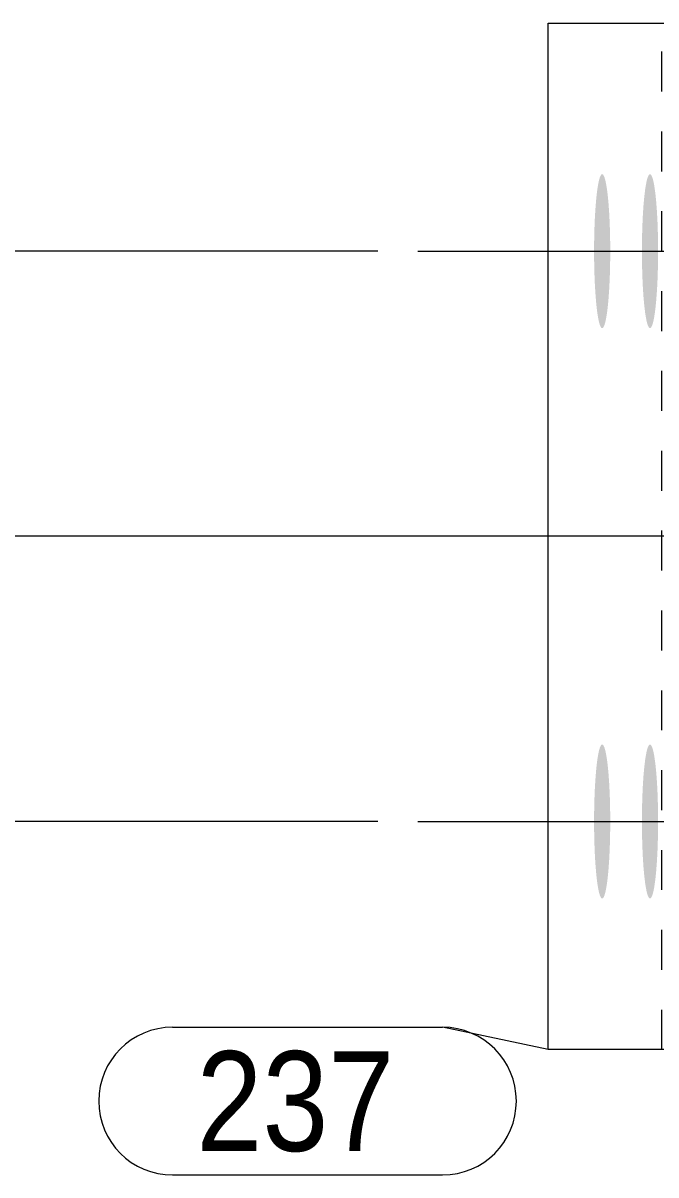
# Model space of a CAD drawing. Header units: millimetres. Extents: x 2 to 825, y 1 to 579.
# Drawn here: x 73.57 to 89.43, y 463.32 to 492.18 of the extents above; entities that cross this region are included whole.
import ezdxf

# ---------------------------------------------------------------- set-up
doc = ezdxf.new("R2010")
doc.units = ezdxf.units.MM
doc.linetypes.add('XKITLINE00', pattern=[0])
doc.linetypes.add('XKITLINE01', pattern=[4, 1, -1, 1, -1])
for name, color, linetype, lineweight in [('Bolt', 3, 'Continuous', 0), ('Dimensions', 7, 'Continuous', 0), ('Part', 2, 'Continuous', 0), ('PartMark', 7, 'Continuous', 0)]:
    doc.layers.add(name, color=color, linetype=linetype, lineweight=lineweight)
doc.styles.add('ARIAL', font='ARIAL.TTF')

# ---------------------------------------------------------------- blocks, each defined once
blk = doc.blocks.new('*A33')
at = {"layer": 'Bolt'}
for points in [[(88.28, 486.415), (88.28, 486.368), (88.28, 486.32), (88.279, 486.273), (88.279, 486.226), (88.278, 486.179), (88.277, 486.133), (88.276, 486.086), (88.275, 486.04), (88.274, 485.994), (88.273, 485.948), (88.272, 485.903), (88.27, 485.857), (88.269, 485.813), (88.267, 485.768), (88.265, 485.724), (88.263, 485.681), (88.261, 485.638), (88.259, 485.595), (88.256, 485.553), (88.254, 485.512), (88.252, 485.471), (88.249, 485.431), (88.246, 485.391), (88.243, 485.352), (88.241, 485.314), (88.238, 485.276), (88.234, 485.239), (88.231, 485.203), (88.228, 485.167), (88.225, 485.133), (88.221, 485.099), (88.218, 485.066), (88.214, 485.033), (88.21, 485.002), (88.206, 484.972), (88.203, 484.942), (88.199, 484.913), (88.195, 484.886), (88.19, 484.859), (88.186, 484.833), (88.182, 484.808), (88.178, 484.784), (88.173, 484.762), (88.169, 484.74), (88.165, 484.719), (88.16, 484.699), (88.155, 484.681), (88.151, 484.663), (88.146, 484.647), (88.142, 484.631), (88.137, 484.617), (88.132, 484.604), (88.127, 484.592), (88.122, 484.581), (88.118, 484.571), (88.113, 484.562), (88.108, 484.555), (88.103, 484.548), (88.098, 484.543), (88.093, 484.539), (88.088, 484.536), (88.083, 484.534), (88.078, 484.534), (88.073, 484.534), (88.068, 484.536), (88.063, 484.539), (88.058, 484.543), (88.053, 484.548), (88.048, 484.555), (88.043, 484.562), (88.039, 484.571), (88.034, 484.581), (88.029, 484.592), (88.024, 484.604), (88.019, 484.617), (88.015, 484.631), (88.01, 484.647), (88.005, 484.663), (88.001, 484.681), (87.996, 484.699), (87.992, 484.719), (87.987, 484.74), (87.983, 484.762), (87.978, 484.784), (87.974, 484.808), (87.97, 484.833), (87.966, 484.859), (87.962, 484.886), (87.958, 484.913), (87.954, 484.942), (87.95, 484.972), (87.946, 485.002), (87.942, 485.033), (87.939, 485.066), (87.935, 485.099), (87.932, 485.133), (87.928, 485.167), (87.925, 485.203), (87.922, 485.239), (87.919, 485.276), (87.916, 485.314), (87.913, 485.352), (87.91, 485.391), (87.907, 485.431), (87.905, 485.471), (87.902, 485.512), (87.9, 485.553), (87.897, 485.595), (87.895, 485.638), (87.893, 485.681), (87.891, 485.724), (87.889, 485.768), (87.888, 485.813), (87.886, 485.857), (87.884, 485.903), (87.883, 485.948), (87.882, 485.994), (87.881, 486.04), (87.88, 486.086), (87.879, 486.133), (87.878, 486.179), (87.877, 486.226), (87.877, 486.273), (87.876, 486.32), (87.876, 486.368), (87.876, 486.415), (87.876, 486.462), (87.876, 486.51), (87.876, 486.557), (87.876, 486.604), (87.877, 486.651), (87.877, 486.698), (87.878, 486.745), (87.879, 486.792), (87.88, 486.839), (87.881, 486.885), (87.882, 486.931), (87.883, 486.977), (87.884, 487.022), (87.886, 487.067), (87.888, 487.112), (87.889, 487.156), (87.891, 487.2), (87.893, 487.244), (87.895, 487.287), (87.897, 487.329), (87.9, 487.371), (87.902, 487.413), (87.905, 487.454), (87.907, 487.494), (87.91, 487.534), (87.913, 487.573), (87.916, 487.611), (87.919, 487.649), (87.922, 487.686), (87.925, 487.722), (87.928, 487.758), (87.932, 487.792), (87.935, 487.826), (87.939, 487.859), (87.942, 487.891), (87.946, 487.923), (87.95, 487.953), (87.954, 487.983), (87.958, 488.011), (87.962, 488.039), (87.966, 488.066), (87.97, 488.092), (87.974, 488.117), (87.978, 488.14), (87.983, 488.163), (87.987, 488.185), (87.992, 488.206), (87.996, 488.225), (88.001, 488.244), (88.005, 488.262), (88.01, 488.278), (88.015, 488.294), (88.019, 488.308), (88.024, 488.321), (88.029, 488.333), (88.034, 488.344), (88.039, 488.354), (88.043, 488.363), (88.048, 488.37), (88.053, 488.376), (88.058, 488.382), (88.063, 488.386), (88.068, 488.389), (88.073, 488.39), (88.078, 488.391), (88.083, 488.39), (88.088, 488.389), (88.093, 488.386), (88.098, 488.382), (88.103, 488.376), (88.108, 488.37), (88.113, 488.363), (88.118, 488.354), (88.122, 488.344), (88.127, 488.333), (88.132, 488.321), (88.137, 488.308), (88.142, 488.294), (88.146, 488.278), (88.151, 488.262), (88.155, 488.244), (88.16, 488.225), (88.165, 488.206), (88.169, 488.185), (88.173, 488.163), (88.178, 488.14), (88.182, 488.117), (88.186, 488.092), (88.19, 488.066), (88.195, 488.039), (88.199, 488.011), (88.203, 487.983), (88.206, 487.953), (88.21, 487.923), (88.214, 487.891), (88.218, 487.859), (88.221, 487.826), (88.225, 487.792), (88.228, 487.758), (88.231, 487.722), (88.234, 487.686), (88.238, 487.649), (88.241, 487.611), (88.243, 487.573), (88.246, 487.534), (88.249, 487.494), (88.252, 487.454), (88.254, 487.413), (88.256, 487.371), (88.259, 487.329), (88.261, 487.287), (88.263, 487.244), (88.265, 487.2), (88.267, 487.156), (88.269, 487.112), (88.27, 487.067), (88.272, 487.022), (88.273, 486.977), (88.274, 486.931), (88.275, 486.885), (88.276, 486.839), (88.277, 486.792), (88.278, 486.745), (88.279, 486.698), (88.279, 486.651), (88.28, 486.604), (88.28, 486.557), (88.28, 486.51), (88.28, 486.462)], [(89.479, 486.415), (89.479, 486.368), (89.479, 486.32), (89.478, 486.273), (89.478, 486.226), (89.477, 486.179), (89.476, 486.133), (89.475, 486.086), (89.474, 486.04), (89.473, 485.994), (89.472, 485.948), (89.47, 485.903), (89.469, 485.857), (89.467, 485.813), (89.466, 485.768), (89.464, 485.724), (89.462, 485.681), (89.46, 485.638), (89.458, 485.595), (89.455, 485.553), (89.453, 485.512), (89.45, 485.471), (89.448, 485.431), (89.445, 485.391), (89.442, 485.352), (89.439, 485.314), (89.436, 485.276), (89.433, 485.239), (89.43, 485.203), (89.427, 485.167), (89.423, 485.133), (89.42, 485.099), (89.416, 485.066), (89.413, 485.033), (89.409, 485.002), (89.405, 484.972), (89.401, 484.942), (89.397, 484.913), (89.393, 484.886), (89.389, 484.859), (89.385, 484.833), (89.381, 484.808), (89.377, 484.784), (89.372, 484.762), (89.368, 484.74), (89.363, 484.719), (89.359, 484.699), (89.354, 484.681), (89.35, 484.663), (89.345, 484.647), (89.34, 484.631), (89.336, 484.617), (89.331, 484.604), (89.326, 484.592), (89.321, 484.581), (89.316, 484.571), (89.311, 484.562), (89.307, 484.555), (89.302, 484.548), (89.297, 484.543), (89.292, 484.539), (89.287, 484.536), (89.282, 484.534), (89.277, 484.534), (89.272, 484.534), (89.267, 484.536), (89.262, 484.539), (89.257, 484.543), (89.252, 484.548), (89.247, 484.555), (89.242, 484.562), (89.237, 484.571), (89.233, 484.581), (89.228, 484.592), (89.223, 484.604), (89.218, 484.617), (89.213, 484.631), (89.209, 484.647), (89.204, 484.663), (89.199, 484.681), (89.195, 484.699), (89.19, 484.719), (89.186, 484.74), (89.182, 484.762), (89.177, 484.784), (89.173, 484.808), (89.169, 484.833), (89.164, 484.859), (89.16, 484.886), (89.156, 484.913), (89.152, 484.942), (89.149, 484.972), (89.145, 485.002), (89.141, 485.033), (89.137, 485.066), (89.134, 485.099), (89.13, 485.133), (89.127, 485.167), (89.124, 485.203), (89.12, 485.239), (89.117, 485.276), (89.114, 485.314), (89.111, 485.352), (89.109, 485.391), (89.106, 485.431), (89.103, 485.471), (89.101, 485.512), (89.098, 485.553), (89.096, 485.595), (89.094, 485.638), (89.092, 485.681), (89.09, 485.724), (89.088, 485.768), (89.086, 485.813), (89.085, 485.857), (89.083, 485.903), (89.082, 485.948), (89.081, 485.994), (89.079, 486.04), (89.078, 486.086), (89.078, 486.133), (89.077, 486.179), (89.076, 486.226), (89.076, 486.273), (89.075, 486.32), (89.075, 486.368), (89.075, 486.415), (89.075, 486.462), (89.075, 486.51), (89.075, 486.557), (89.075, 486.604), (89.076, 486.651), (89.076, 486.698), (89.077, 486.745), (89.078, 486.792), (89.078, 486.839), (89.079, 486.885), (89.081, 486.931), (89.082, 486.977), (89.083, 487.022), (89.085, 487.067), (89.086, 487.112), (89.088, 487.156), (89.09, 487.2), (89.092, 487.244), (89.094, 487.287), (89.096, 487.329), (89.098, 487.371), (89.101, 487.413), (89.103, 487.454), (89.106, 487.494), (89.109, 487.534), (89.111, 487.573), (89.114, 487.611), (89.117, 487.649), (89.12, 487.686), (89.124, 487.722), (89.127, 487.758), (89.13, 487.792), (89.134, 487.826), (89.137, 487.859), (89.141, 487.891), (89.145, 487.923), (89.149, 487.953), (89.152, 487.983), (89.156, 488.011), (89.16, 488.039), (89.164, 488.066), (89.169, 488.092), (89.173, 488.117), (89.177, 488.14), (89.182, 488.163), (89.186, 488.185), (89.19, 488.206), (89.195, 488.225), (89.199, 488.244), (89.204, 488.262), (89.209, 488.278), (89.213, 488.294), (89.218, 488.308), (89.223, 488.321), (89.228, 488.333), (89.233, 488.344), (89.237, 488.354), (89.242, 488.363), (89.247, 488.37), (89.252, 488.376), (89.257, 488.382), (89.262, 488.386), (89.267, 488.389), (89.272, 488.39), (89.277, 488.391), (89.282, 488.39), (89.287, 488.389), (89.292, 488.386), (89.297, 488.382), (89.302, 488.376), (89.307, 488.37), (89.311, 488.363), (89.316, 488.354), (89.321, 488.344), (89.326, 488.333), (89.331, 488.321), (89.336, 488.308), (89.34, 488.294), (89.345, 488.278), (89.35, 488.262), (89.354, 488.244), (89.359, 488.225), (89.363, 488.206), (89.368, 488.185), (89.372, 488.163), (89.377, 488.14), (89.381, 488.117), (89.385, 488.092), (89.389, 488.066), (89.393, 488.039), (89.397, 488.011), (89.401, 487.983), (89.405, 487.953), (89.409, 487.923), (89.413, 487.891), (89.416, 487.859), (89.42, 487.826), (89.423, 487.792), (89.427, 487.758), (89.43, 487.722), (89.433, 487.686), (89.436, 487.649), (89.439, 487.611), (89.442, 487.573), (89.445, 487.534), (89.448, 487.494), (89.45, 487.454), (89.453, 487.413), (89.455, 487.371), (89.458, 487.329), (89.46, 487.287), (89.462, 487.244), (89.464, 487.2), (89.466, 487.156), (89.467, 487.112), (89.469, 487.067), (89.47, 487.022), (89.472, 486.977), (89.473, 486.931), (89.474, 486.885), (89.475, 486.839), (89.476, 486.792), (89.477, 486.745), (89.478, 486.698), (89.478, 486.651), (89.479, 486.604), (89.479, 486.557), (89.479, 486.51), (89.479, 486.462)], [(88.28, 472.129), (88.28, 472.082), (88.28, 472.035), (88.279, 471.988), (88.279, 471.941), (88.278, 471.894), (88.277, 471.847), (88.276, 471.8), (88.275, 471.754), (88.274, 471.708), (88.273, 471.662), (88.272, 471.617), (88.27, 471.572), (88.269, 471.527), (88.267, 471.483), (88.265, 471.439), (88.263, 471.395), (88.261, 471.352), (88.259, 471.31), (88.256, 471.268), (88.254, 471.226), (88.252, 471.185), (88.249, 471.145), (88.246, 471.105), (88.243, 471.066), (88.241, 471.028), (88.238, 470.99), (88.234, 470.953), (88.231, 470.917), (88.228, 470.882), (88.225, 470.847), (88.221, 470.813), (88.218, 470.78), (88.214, 470.748), (88.21, 470.716), (88.206, 470.686), (88.203, 470.656), (88.199, 470.628), (88.195, 470.6), (88.19, 470.573), (88.186, 470.547), (88.182, 470.522), (88.178, 470.499), (88.173, 470.476), (88.169, 470.454), (88.165, 470.433), (88.16, 470.414), (88.155, 470.395), (88.151, 470.377), (88.146, 470.361), (88.142, 470.345), (88.137, 470.331), (88.132, 470.318), (88.127, 470.306), (88.122, 470.295), (88.118, 470.285), (88.113, 470.276), (88.108, 470.269), (88.103, 470.263), (88.098, 470.257), (88.093, 470.253), (88.088, 470.25), (88.083, 470.249), (88.078, 470.248), (88.073, 470.249), (88.068, 470.25), (88.063, 470.253), (88.058, 470.257), (88.053, 470.263), (88.048, 470.269), (88.043, 470.276), (88.039, 470.285), (88.034, 470.295), (88.029, 470.306), (88.024, 470.318), (88.019, 470.331), (88.015, 470.345), (88.01, 470.361), (88.005, 470.377), (88.001, 470.395), (87.996, 470.414), (87.992, 470.433), (87.987, 470.454), (87.983, 470.476), (87.978, 470.499), (87.974, 470.522), (87.97, 470.547), (87.966, 470.573), (87.962, 470.6), (87.958, 470.628), (87.954, 470.656), (87.95, 470.686), (87.946, 470.716), (87.942, 470.748), (87.939, 470.78), (87.935, 470.813), (87.932, 470.847), (87.928, 470.882), (87.925, 470.917), (87.922, 470.953), (87.919, 470.99), (87.916, 471.028), (87.913, 471.066), (87.91, 471.105), (87.907, 471.145), (87.905, 471.185), (87.902, 471.226), (87.9, 471.268), (87.897, 471.31), (87.895, 471.352), (87.893, 471.395), (87.891, 471.439), (87.889, 471.483), (87.888, 471.527), (87.886, 471.572), (87.884, 471.617), (87.883, 471.662), (87.882, 471.708), (87.881, 471.754), (87.88, 471.8), (87.879, 471.847), (87.878, 471.894), (87.877, 471.941), (87.877, 471.988), (87.876, 472.035), (87.876, 472.082), (87.876, 472.129), (87.876, 472.177), (87.876, 472.224), (87.876, 472.271), (87.876, 472.319), (87.877, 472.366), (87.877, 472.413), (87.878, 472.46), (87.879, 472.506), (87.88, 472.553), (87.881, 472.599), (87.882, 472.645), (87.883, 472.691), (87.884, 472.736), (87.886, 472.782), (87.888, 472.826), (87.889, 472.871), (87.891, 472.915), (87.893, 472.958), (87.895, 473.001), (87.897, 473.044), (87.9, 473.086), (87.902, 473.127), (87.905, 473.168), (87.907, 473.208), (87.91, 473.248), (87.913, 473.287), (87.916, 473.326), (87.919, 473.363), (87.922, 473.4), (87.925, 473.436), (87.928, 473.472), (87.932, 473.506), (87.935, 473.54), (87.939, 473.573), (87.942, 473.606), (87.946, 473.637), (87.95, 473.667), (87.954, 473.697), (87.958, 473.726), (87.962, 473.753), (87.966, 473.78), (87.97, 473.806), (87.974, 473.831), (87.978, 473.855), (87.983, 473.878), (87.987, 473.899), (87.992, 473.92), (87.996, 473.94), (88.001, 473.958), (88.005, 473.976), (88.01, 473.992), (88.015, 474.008), (88.019, 474.022), (88.024, 474.035), (88.029, 474.047), (88.034, 474.058), (88.039, 474.068), (88.043, 474.077), (88.048, 474.084), (88.053, 474.091), (88.058, 474.096), (88.063, 474.1), (88.068, 474.103), (88.073, 474.105), (88.078, 474.105), (88.083, 474.105), (88.088, 474.103), (88.093, 474.1), (88.098, 474.096), (88.103, 474.091), (88.108, 474.084), (88.113, 474.077), (88.118, 474.068), (88.122, 474.058), (88.127, 474.047), (88.132, 474.035), (88.137, 474.022), (88.142, 474.008), (88.146, 473.992), (88.151, 473.976), (88.155, 473.958), (88.16, 473.94), (88.165, 473.92), (88.169, 473.899), (88.173, 473.878), (88.178, 473.855), (88.182, 473.831), (88.186, 473.806), (88.19, 473.78), (88.195, 473.753), (88.199, 473.726), (88.203, 473.697), (88.206, 473.667), (88.21, 473.637), (88.214, 473.606), (88.218, 473.573), (88.221, 473.54), (88.225, 473.506), (88.228, 473.472), (88.231, 473.436), (88.234, 473.4), (88.238, 473.363), (88.241, 473.326), (88.243, 473.287), (88.246, 473.248), (88.249, 473.208), (88.252, 473.168), (88.254, 473.127), (88.256, 473.086), (88.259, 473.044), (88.261, 473.001), (88.263, 472.958), (88.265, 472.915), (88.267, 472.871), (88.269, 472.826), (88.27, 472.782), (88.272, 472.736), (88.273, 472.691), (88.274, 472.645), (88.275, 472.599), (88.276, 472.553), (88.277, 472.506), (88.278, 472.46), (88.279, 472.413), (88.279, 472.366), (88.28, 472.319), (88.28, 472.271), (88.28, 472.224), (88.28, 472.177)], [(89.479, 472.129), (89.479, 472.082), (89.479, 472.035), (89.478, 471.988), (89.478, 471.941), (89.477, 471.894), (89.476, 471.847), (89.475, 471.8), (89.474, 471.754), (89.473, 471.708), (89.472, 471.662), (89.47, 471.617), (89.469, 471.572), (89.467, 471.527), (89.466, 471.483), (89.464, 471.439), (89.462, 471.395), (89.46, 471.352), (89.458, 471.31), (89.455, 471.268), (89.453, 471.226), (89.45, 471.185), (89.448, 471.145), (89.445, 471.105), (89.442, 471.066), (89.439, 471.028), (89.436, 470.99), (89.433, 470.953), (89.43, 470.917), (89.427, 470.882), (89.423, 470.847), (89.42, 470.813), (89.416, 470.78), (89.413, 470.748), (89.409, 470.716), (89.405, 470.686), (89.401, 470.656), (89.397, 470.628), (89.393, 470.6), (89.389, 470.573), (89.385, 470.547), (89.381, 470.522), (89.377, 470.499), (89.372, 470.476), (89.368, 470.454), (89.363, 470.433), (89.359, 470.414), (89.354, 470.395), (89.35, 470.377), (89.345, 470.361), (89.34, 470.345), (89.336, 470.331), (89.331, 470.318), (89.326, 470.306), (89.321, 470.295), (89.316, 470.285), (89.311, 470.276), (89.307, 470.269), (89.302, 470.263), (89.297, 470.257), (89.292, 470.253), (89.287, 470.25), (89.282, 470.249), (89.277, 470.248), (89.272, 470.249), (89.267, 470.25), (89.262, 470.253), (89.257, 470.257), (89.252, 470.263), (89.247, 470.269), (89.242, 470.276), (89.237, 470.285), (89.233, 470.295), (89.228, 470.306), (89.223, 470.318), (89.218, 470.331), (89.213, 470.345), (89.209, 470.361), (89.204, 470.377), (89.199, 470.395), (89.195, 470.414), (89.19, 470.433), (89.186, 470.454), (89.182, 470.476), (89.177, 470.499), (89.173, 470.522), (89.169, 470.547), (89.164, 470.573), (89.16, 470.6), (89.156, 470.628), (89.152, 470.656), (89.149, 470.686), (89.145, 470.716), (89.141, 470.748), (89.137, 470.78), (89.134, 470.813), (89.13, 470.847), (89.127, 470.882), (89.124, 470.917), (89.12, 470.953), (89.117, 470.99), (89.114, 471.028), (89.111, 471.066), (89.109, 471.105), (89.106, 471.145), (89.103, 471.185), (89.101, 471.226), (89.098, 471.268), (89.096, 471.31), (89.094, 471.352), (89.092, 471.395), (89.09, 471.439), (89.088, 471.483), (89.086, 471.527), (89.085, 471.572), (89.083, 471.617), (89.082, 471.662), (89.081, 471.708), (89.079, 471.754), (89.078, 471.8), (89.078, 471.847), (89.077, 471.894), (89.076, 471.941), (89.076, 471.988), (89.075, 472.035), (89.075, 472.082), (89.075, 472.129), (89.075, 472.177), (89.075, 472.224), (89.075, 472.271), (89.075, 472.319), (89.076, 472.366), (89.076, 472.413), (89.077, 472.46), (89.078, 472.506), (89.078, 472.553), (89.079, 472.599), (89.081, 472.645), (89.082, 472.691), (89.083, 472.736), (89.085, 472.782), (89.086, 472.826), (89.088, 472.871), (89.09, 472.915), (89.092, 472.958), (89.094, 473.001), (89.096, 473.044), (89.098, 473.086), (89.101, 473.127), (89.103, 473.168), (89.106, 473.208), (89.109, 473.248), (89.111, 473.287), (89.114, 473.326), (89.117, 473.363), (89.12, 473.4), (89.124, 473.436), (89.127, 473.472), (89.13, 473.506), (89.134, 473.54), (89.137, 473.573), (89.141, 473.606), (89.145, 473.637), (89.149, 473.667), (89.152, 473.697), (89.156, 473.726), (89.16, 473.753), (89.164, 473.78), (89.169, 473.806), (89.173, 473.831), (89.177, 473.855), (89.182, 473.878), (89.186, 473.899), (89.19, 473.92), (89.195, 473.94), (89.199, 473.958), (89.204, 473.976), (89.209, 473.992), (89.213, 474.008), (89.218, 474.022), (89.223, 474.035), (89.228, 474.047), (89.233, 474.058), (89.237, 474.068), (89.242, 474.077), (89.247, 474.084), (89.252, 474.091), (89.257, 474.096), (89.262, 474.1), (89.267, 474.103), (89.272, 474.105), (89.277, 474.105), (89.282, 474.105), (89.287, 474.103), (89.292, 474.1), (89.297, 474.096), (89.302, 474.091), (89.307, 474.084), (89.311, 474.077), (89.316, 474.068), (89.321, 474.058), (89.326, 474.047), (89.331, 474.035), (89.336, 474.022), (89.34, 474.008), (89.345, 473.992), (89.35, 473.976), (89.354, 473.958), (89.359, 473.94), (89.363, 473.92), (89.368, 473.899), (89.372, 473.878), (89.377, 473.855), (89.381, 473.831), (89.385, 473.806), (89.389, 473.78), (89.393, 473.753), (89.397, 473.726), (89.401, 473.697), (89.405, 473.667), (89.409, 473.637), (89.413, 473.606), (89.416, 473.573), (89.42, 473.54), (89.423, 473.506), (89.427, 473.472), (89.43, 473.436), (89.433, 473.4), (89.436, 473.363), (89.439, 473.326), (89.442, 473.287), (89.445, 473.248), (89.448, 473.208), (89.45, 473.168), (89.453, 473.127), (89.455, 473.086), (89.458, 473.044), (89.46, 473.001), (89.462, 472.958), (89.464, 472.915), (89.466, 472.871), (89.467, 472.826), (89.469, 472.782), (89.47, 472.736), (89.472, 472.691), (89.473, 472.645), (89.474, 472.599), (89.475, 472.553), (89.476, 472.506), (89.477, 472.46), (89.478, 472.413), (89.478, 472.366), (89.479, 472.319), (89.479, 472.271), (89.479, 472.224), (89.479, 472.177)]]:
    blk.add_hatch(color=3, dxfattribs=at).paths.add_polyline_path(points, flags=17)
at = {"layer": 'Bolt', "color": 3, "linetype": 'XKITLINE00', "lineweight": 0}
for p, q in [((83.461, 486.462), (93.406, 486.462)), ((84.66, 486.462), (94.604, 486.462)), ((85.858, 486.462), (95.803, 486.462)), ((83.461, 472.177), (93.406, 472.177)), ((84.66, 472.177), (94.604, 472.177)), ((85.858, 472.177), (95.803, 472.177))]:
    blk.add_line(p, q, dxfattribs=at)
blk = doc.blocks.new('*A46')
at = {"layer": 'Part', "color": 2, "linetype": 'XKITLINE00', "lineweight": 0}
for p, q in [((86.729, 492.177), (100.36, 492.177)), ((86.729, 466.462), (86.729, 492.177)), ((97.519, 466.462), (97.519, 492.177)), ((100.36, 466.462), (100.36, 492.177)), ((100.36, 466.462), (86.729, 466.462))]:
    blk.add_line(p, q, dxfattribs=at)
at = {"layer": 'Part', "color": 7, "linetype": 'XKITLINE01', "lineweight": 0}
blk.add_line((89.571, 466.462), (89.571, 492.177), dxfattribs=at)
blk = doc.blocks.new('*A117')
at = {"layer": 'Dimensions', "color": 7, "linetype": 'XKITLINE00', "lineweight": 0}
for p, q in [((93.936, 479.32), (68.086, 479.32)), ((82.461, 472.177), (68.086, 472.177))]:
    blk.add_line(p, q, dxfattribs=at)
blk = doc.blocks.new('*A118')
at = {"layer": 'Dimensions', "color": 7, "linetype": 'XKITLINE00', "lineweight": 0}
for p, q in [((82.461, 486.462), (68.086, 486.462)), ((93.936, 479.32), (68.086, 479.32))]:
    blk.add_line(p, q, dxfattribs=at)
blk = doc.blocks.new('*A123')
at = {"layer": 'PartMark', "color": 7, "linetype": 'XKITLINE00', "lineweight": 0}
for p, q in [((77.315, 467.023), (84.078, 467.023)), ((86.729, 466.462), (84.078, 467.023)), ((77.315, 463.323), (84.078, 463.323))]:
    blk.add_line(p, q, dxfattribs=at)
for centre, start, end in [((77.315, 465.173), 90, 270), ((84.078, 465.173), 270, 90)]:
    blk.add_arc(centre, 1.85, start, end, dxfattribs=at)
at = {"layer": 'PartMark', "color": 3, "style": 'ARIAL', "width": 0.85}
blk.add_text('237', height=2.5, dxfattribs=at).set_placement((77.915, 463.923))

msp = doc.modelspace()

# ---------------------------------------------------------------- block references
at = {"lineweight": 0}
for name in ['*A46', '*A33', '*A118', '*A117', '*A123']:
    msp.add_blockref(name, (0, 0), dxfattribs=at)

doc.saveas('drawing.dxf')
